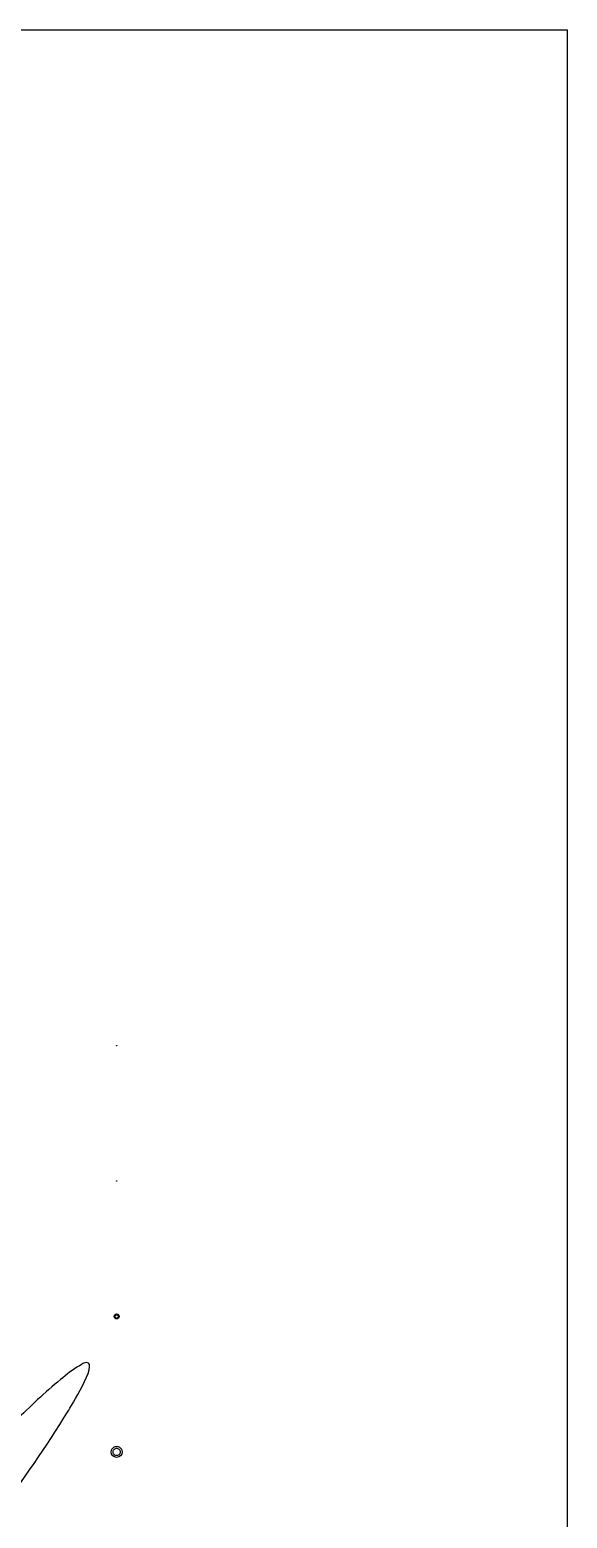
# Model space of a CAD drawing. Extents: x 9 to 391, y 39 to 560.
# Drawn here: x 327.1 to 390.6, y 384.2 to 560 of the extents above; entities that cross this region are included whole.
import ezdxf

# ---------------------------------------------------------------- set-up
doc = ezdxf.new("R2010")
doc.units = 0
doc.layers.add('Capa_1', color=7, linetype='CONTINUOUS')
doc.layers.add('Capa_2', color=7, linetype='CONTINUOUS')

msp = doc.modelspace()

# ---------------------------------------------------------------- linework, layer by layer
at = {"layer": 'Capa_1', "color": 7}
msp.add_lwpolyline([(9.38403, 559.9909), (390.61597, 559.9909), (390.61597, 40.0091), (9.38403, 40.0091)], close=True, dxfattribs=at)
for points in [[(332.98019, 402.17786), (332.18312, 401.71105), (331.45576, 401.11675), (330.74489, 400.53072)], [(331.63462, 396.79531), (331.88043, 397.19701), (335.22374, 402.49059), (333.86808, 402.55479)], [(333.86808, 402.55479), (333.57914, 402.56849), (333.21501, 402.31542), (332.98019, 402.17786)], [(330.74489, 400.53072), (328.90127, 399.01014), (327.1622, 397.35934), (325.45522, 395.68835)], [(323.37219, 384.62887), (326.23579, 388.60455), (329.07829, 392.61327), (331.63462, 396.79531)]]:
    msp.add_open_spline(points, degree=3, dxfattribs=at)
at = {"layer": 'Capa_2', "color": 5}
for points in [[(337.403631, 439.990907)], [(337.403631, 423.990907)], [(337.580105, 407.990905)], [(337.815401, 391.990904)]]:
    msp.add_lwpolyline(points, close=True, dxfattribs=at)
at = {"layer": 'Capa_2', "color": 7}
for points in [[(337.413434, 439.990907)], [(337.413434, 423.990907)], [(337.678144, 407.990905)], [(338.031087, 391.990904)]]:
    msp.add_lwpolyline(points, close=True, dxfattribs=at)
for points in [[(337.354611, 439.990907), (337.354611, 440.001415), (337.360217, 440.011125), (337.369317, 440.016379)], [(337.384023, 439.961496), (337.367779, 439.961496), (337.354611, 439.974664), (337.354611, 439.990907)], [(337.369317, 440.016379), (337.378417, 440.021633), (337.389629, 440.021633), (337.398729, 440.016379)], [(337.413434, 439.990907), (337.413434, 439.974664), (337.400266, 439.961496), (337.384023, 439.961496)], [(337.398729, 440.016379), (337.407829, 440.011125), (337.413434, 440.001415), (337.413434, 439.990907)], [(337.354611, 423.990907), (337.354611, 424.001415), (337.360217, 424.011125), (337.369317, 424.016379)], [(337.384023, 423.961496), (337.367779, 423.961496), (337.354611, 423.974664), (337.354611, 423.990907)], [(337.369317, 424.016379), (337.378417, 424.021633), (337.389629, 424.021633), (337.398729, 424.016379)], [(337.413434, 423.990907), (337.413434, 423.974664), (337.400266, 423.961496), (337.384023, 423.961496)], [(337.398729, 424.016379), (337.407829, 424.011125), (337.413434, 424.001415), (337.413434, 423.990907)], [(337.089909, 407.990905), (337.089909, 408.095983), (337.145967, 408.193079), (337.236968, 408.245618)], [(337.384027, 407.696787), (337.22159, 407.696787), (337.089909, 407.828468), (337.089909, 407.990905)], [(337.236968, 408.245618), (337.327968, 408.298157), (337.440085, 408.298157), (337.531085, 408.245618)], [(337.678144, 407.990905), (337.678144, 407.828468), (337.546463, 407.696787), (337.384027, 407.696787)], [(337.531085, 408.245618), (337.622086, 408.193079), (337.678144, 408.095983), (337.678144, 407.990905)], [(336.73697, 391.990904), (336.73697, 392.222076), (336.860298, 392.435688), (337.060499, 392.551274)], [(337.060499, 392.551274), (337.2607, 392.666859), (337.507357, 392.666859), (337.707558, 392.551274)], [(337.707558, 392.551274), (337.907759, 392.435688), (338.031087, 392.222076), (338.031087, 391.990904)], [(337.384028, 391.343846), (337.026668, 391.343846), (336.73697, 391.633544), (336.73697, 391.990904)], [(338.031087, 391.990904), (338.031087, 391.633544), (337.741389, 391.343846), (337.384028, 391.343846)]]:
    msp.add_open_spline(points, degree=3, dxfattribs=at)
at = {"layer": 'Capa_2', "color": 5}
for points in [[(337.364415, 439.990907), (337.364415, 439.997913), (337.368152, 440.004386), (337.374219, 440.007888)], [(337.374219, 439.973927), (337.368152, 439.977429), (337.364415, 439.983902), (337.364415, 439.990907)], [(337.374219, 440.007888), (337.380285, 440.011391), (337.38776, 440.011391), (337.393827, 440.007888)], [(337.393827, 439.973927), (337.38776, 439.970424), (337.380285, 439.970424), (337.374219, 439.973927)], [(337.393827, 440.007888), (337.399893, 440.004386), (337.403631, 439.997913), (337.403631, 439.990907)], [(337.403631, 439.990907), (337.403631, 439.983902), (337.399893, 439.977429), (337.393827, 439.973927)], [(337.364415, 423.990907), (337.364415, 423.997913), (337.368152, 424.004386), (337.374219, 424.007888)], [(337.374219, 423.973927), (337.368152, 423.977429), (337.364415, 423.983902), (337.364415, 423.990907)], [(337.374219, 424.007888), (337.380285, 424.011391), (337.38776, 424.011391), (337.393827, 424.007888)], [(337.393827, 423.973927), (337.38776, 423.970424), (337.380285, 423.970424), (337.374219, 423.973927)], [(337.393827, 424.007888), (337.399893, 424.004386), (337.403631, 423.997913), (337.403631, 423.990907)], [(337.403631, 423.990907), (337.403631, 423.983902), (337.399893, 423.977429), (337.393827, 423.973927)], [(337.187948, 407.990905), (337.187948, 408.060957), (337.22532, 408.125688), (337.285987, 408.160714)], [(337.285987, 407.821096), (337.22532, 407.856122), (337.187948, 407.920853), (337.187948, 407.990905)], [(337.285987, 408.160714), (337.346654, 408.19574), (337.421399, 408.19574), (337.482066, 408.160714)], [(337.482066, 408.160714), (337.542733, 408.125688), (337.580105, 408.060957), (337.580105, 407.990905)], [(337.580105, 407.990905), (337.580105, 407.920853), (337.542733, 407.856122), (337.482066, 407.821096)], [(337.482066, 407.821096), (337.421399, 407.78607), (337.346654, 407.78607), (337.285987, 407.821096)], [(336.952656, 391.990904), (336.952656, 392.145019), (337.034875, 392.287427), (337.168342, 392.364484)], [(337.168342, 392.364484), (337.301809, 392.441541), (337.466248, 392.441541), (337.599715, 392.364484)], [(337.599715, 392.364484), (337.733182, 392.287427), (337.815401, 392.145019), (337.815401, 391.990904)], [(337.168342, 391.617325), (337.034875, 391.694382), (336.952656, 391.83679), (336.952656, 391.990904)], [(337.599715, 391.617325), (337.466248, 391.540267), (337.301809, 391.540267), (337.168342, 391.617325)], [(337.815401, 391.990904), (337.815401, 391.83679), (337.733182, 391.694382), (337.599715, 391.617325)]]:
    msp.add_open_spline(points, degree=3, dxfattribs=at)

doc.saveas('drawing.dxf')
